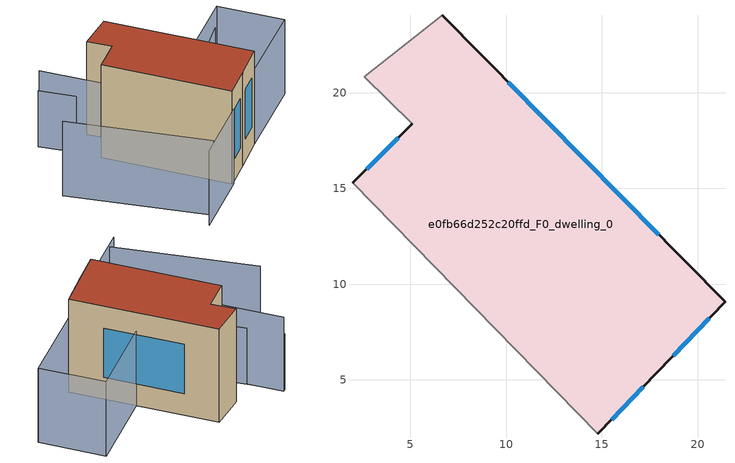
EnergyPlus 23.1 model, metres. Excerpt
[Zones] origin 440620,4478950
e0fb66d252c20ffd_F0_dwelling_0
 floor ground (EU_floor_Construction): 6.66,24.05 21.43,9.08 17.9,5.4 14.78,2.18 1.98,15.28 5.11,18.38 2.6,20.83 z0
 wall outside (EU_wall_Construction): 14.78,2.18 17.9,5.4 21.43,9.08 6.66,24.05 / 5.11,18.38 1.98,15.28 z0:15
 wall adiabatic (EU_wall_Construction): 1.98,15.28 14.78,2.18 / 6.66,24.05 2.6,20.83 5.11,18.38 z0:15
 window (EU_Window_Construction): 17.97,12.59 10.12,20.54 / 18.72,6.26 20.6,8.22 / 15.51,2.94 17.17,4.65 / 4.38,17.65 2.72,16.01 z3.51:11.49
 roof outside (EU_roof_Construction): 17.9,5.4 21.43,9.08 6.66,24.05 2.6,20.83 5.11,18.38 1.98,15.28 14.78,2.18 z15
shading: -6.38,9.7 9.41,-3.01 / -4.05,21.47 15.04,2.23 / 15.04,2.23 7.97,-4.78 / 21.43,9.08 14.79,15.8 / 14.79,15.8 23.42,24.32 / 23.42,24.32 30.06,17.6 / 30.06,17.6 21.43,9.08 z0:12; 22.92,23.71 10.19,8.77 / 10.19,8.77 -4.33,21.14 z0:9
[Building]
EU S2 Campaign: North Axis=0; Terrain=City; Solar Distribution=FullExterior
[Site:Location]
Madrid: Latitude=40.5; Longitude=-3.5; Time Zone=1; Elevation=609
[SizingPeriod:WeatherFileDays]
AnnualSizingPeriod: Begin Month=1; Begin Day of Month=1; End Month=12; End Day of Month=31; Day of Week for Start Day=Monday; Use Weather File Daylight Saving Period=No; Use Weather File Rain and Snow Indicators=No
[MATERIAL]
EU_InternalMass_Material: Roughness=MediumRough; Thickness=0.1; Conductivity=1; Density=1800; Specific Heat=900; Thermal Absorptance=0.9; Solar Absorptance=0.7; Visible Absorptance=0.7
[MATERIAL:NOMASS] Roughness=MediumRough; Thermal Absorptance=0.9; Solar Absorptance=0.7; Visible Absorptance=0.7
Name | Thermal Resistance
EU_wall_NoMass | 0.419739
EU_roof_NoMass | 0.352165
EU_floor_NoMass | 0.608284
[WINDOWMATERIAL:SIMPLEGLAZINGSYSTEM]
EU_Window_SimpleGlazing: UFactor=4.8352; Solar Heat Gain Coefficient=0.85; Visible Transmittance=0.85
[CONSTRUCTION]
EU_wall_Construction: EU_wall_NoMass
EU_roof_Construction: EU_roof_NoMass
EU_floor_Construction: EU_floor_NoMass
EU_InternalMass_Construction: EU_InternalMass_Material
EU_Window_Construction: EU_Window_SimpleGlazing
[ZONE]
e0fb66d252c20ffd_F0_dwelling_0: Type=1; Multiplier=1; Ceiling Height=autocalculate; Volume=2850.26; Floor Area=autocalculate; Part of Total Floor Area=Yes
[INTERNALMASS]
e0fb66d252c20ffd_F0_dwelling_0_EU_InternalMass: Construction=EU_InternalMass_Construction; Zone or ZoneList=e0fb66d252c20ffd_F0_dwelling_0; Surface Area=190.017
[OTHEREQUIPMENT]
EU_Step8_InternalGain_e0fb66d252c20ffd_F0_dwelling_0_f000: Fuel Type=Electricity; Zone or ZoneList or Space or SpaceList=e0fb66d252c20ffd_F0_dwelling_0; Schedule=EU_Step8_GainSchedule_e0fb66d252c20ffd_F0_dwelling_0_f000; Design Level Calculation Method=Watts/Area; Power per Zone Floor Area=1; Fraction Latent=0; Fraction Radiant=0; Fraction Lost=0; Carbon Dioxide Generation Rate=0; EndUse Subcategory=EU_Step8_InternalGains
[ZONEVENTILATION:DESIGNFLOWRATE]
EU_ConstantAir_e0fb66d252c20ffd_F0_dwelling_0: Zone or ZoneList or Space or SpaceList=e0fb66d252c20ffd_F0_dwelling_0; Schedule=EU_AlwaysOn; Design Flow Rate Calculation Method=AirChanges/Hour; Air Changes per Hour=0.703302; Ventilation Type=Natural; Fan Pressure Rise=0; Fan Total Efficiency=1; Constant Term Coefficient=1; Temperature Term Coefficient=0; Velocity Term Coefficient=0; Velocity Squared Term Coefficient=0; Minimum Indoor Temperature=-100; Maximum Indoor Temperature=100; Delta Temperature=-100; Minimum Outdoor Temperature=-100; Maximum Outdoor Temperature=100; Maximum Wind Speed=40
[HVACTEMPLATE:THERMOSTAT]
EU_HeatOnly_e0fb66d252c20ffd_F0_dwelling_0: Constant Heating Setpoint=20; Constant Cooling Setpoint=50
[HVACTEMPLATE:ZONE:IDEALLOADSAIRSYSTEM]
e0fb66d252c20ffd_F0_dwelling_0: Template Thermostat=EU_HeatOnly_e0fb66d252c20ffd_F0_dwelling_0; System Availability Schedule=EU_AlwaysOn; Maximum Heating Supply Air Temperature=50; Minimum Cooling Supply Air Temperature=13; Maximum Heating Supply Air Humidity Ratio=0.0156; Minimum Cooling Supply Air Humidity Ratio=0.0077; Heating Limit=NoLimit; Cooling Limit=NoLimit; Heating Availability Schedule=EU_AlwaysOn; Cooling Availability Schedule=EU_CoolingOff; Dehumidification Control Type=ConstantSensibleHeatRatio; Cooling Sensible Heat Ratio=0.7; Dehumidification Setpoint=60; Humidification Control Type=None; Humidification Setpoint=30; Outdoor Air Method=None; Outdoor Air Flow Rate per Person=0.00944; Outdoor Air Flow Rate per Zone Floor Area=0; Outdoor Air Flow Rate per Zone=0; Demand Controlled Ventilation Type=None; Outdoor Air Economizer Type=NoEconomizer; Heat Recovery Type=None; Sensible Heat Recovery Effectiveness=0.7; Latent Heat Recovery Effectiveness=0.65
[SIZING:ZONE]
e0fb66d252c20ffd_F0_dwelling_0: Zone Cooling Design Supply Air Temperature Input Method=SupplyAirTemperature; Zone Cooling Design Supply Air Temperature=13; Zone Heating Design Supply Air Temperature Input Method=SupplyAirTemperature; Zone Heating Design Supply Air Temperature=50; Zone Cooling Design Supply Air Humidity Ratio=0.008; Zone Heating Design Supply Air Humidity Ratio=0.008; Cooling Design Air Flow Method=DesignDay; Cooling Design Air Flow Rate=0; Cooling Minimum Air Flow per Zone Floor Area=0.000762; Cooling Minimum Air Flow=0; Cooling Minimum Air Flow Fraction=0.2; Heating Design Air Flow Method=DesignDay; Heating Design Air Flow Rate=0; Heating Maximum Air Flow per Zone Floor Area=0.002032; Heating Maximum Air Flow=0.141576; Heating Maximum Air Flow Fraction=0.3; Account for Dedicated Outdoor Air System=No; Dedicated Outdoor Air System Control Strategy=NeutralSupplyAir; Dedicated Outdoor Air Low Setpoint Temperature for Design=autosize; Dedicated Outdoor Air High Setpoint Temperature for Design=autosize; Zone Load Sizing Method=Sensible Load Only No Latent Load; Zone Latent Cooling Design Supply Air Humidity Ratio Input Method=HumidityRatioDifference; Zone Cooling Design Supply Air Humidity Ratio Difference=0.005; Zone Latent Heating Design Supply Air Humidity Ratio Input Method=HumidityRatioDifference; Zone Humidification Design Supply Air Humidity Ratio Difference=0.005
[SCHEDULE:CONSTANT]
Name | Hourly Value
EU_AlwaysOn | 1
EU_CoolingOff | 0
[SCHEDULE:FILE]
EU_Step8_GainSchedule_e0fb66d252c20ffd_F0_dwelling_0_f000: File=../../schedules/e0fb66d252c20ffd/e0fb66d252c20ffd_F0_dwelling_0_f000_gain.csv; Column Number=1; Rows to Skip at Top=0; Number of Hours of Data=8760; Column Separator=Comma; Interpolate to Timestep=No; Minutes per Item=60; Adjust Schedule for Daylight Savings=Yes
